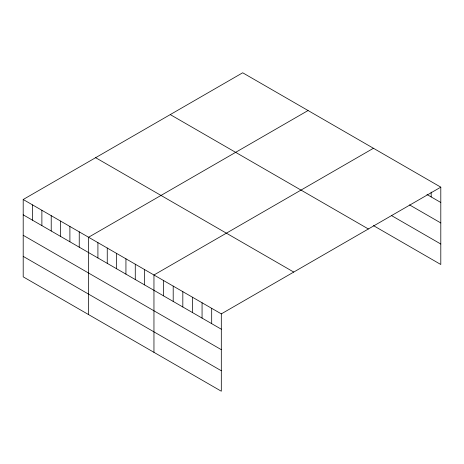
<?xml version="1.0" encoding="UTF-8"?>
<svg xmlns="http://www.w3.org/2000/svg" width="464" height="464" viewBox="0 0 464 464"><rect width="100%" height="100%" fill="white"/><g stroke="black" fill="none" stroke-linecap="round" stroke-linejoin="round"><path stroke-width="0.7" d="M23.2 199.503L221.311 313.879L221.311 391.222L23.2 276.84L23.2 199.503L242.689 72.778L440.8 187.16L440.8 264.497L373.445 225.608M308.067 110.525L88.578 237.249L88.578 314.586M373.445 148.271L153.955 274.99L153.955 352.333M221.311 313.879L440.8 187.16M426.967 194.497L440.8 202.484M409.526 204.897L440.8 222.952M391.483 215.563L440.8 244.035M170.259 114.596L368.37 228.978M95.63 157.685L293.741 272.061M23.2 214.826L221.311 329.208M23.2 235.294L221.311 349.67M23.2 256.377L221.311 370.753M431.178 192.055L431.178 196.927M211.688 308.322L211.688 323.652M202.066 302.766L202.066 318.095M192.444 297.215L192.444 312.539M182.822 291.659L182.822 306.982M173.2 286.102L173.2 301.432M163.577 280.546L163.577 295.875M144.611 269.601L144.611 284.925M135.273 264.207L135.273 279.531M125.935 258.813L125.935 274.143M116.597 253.425L116.597 268.749M107.254 248.031L107.254 263.355M97.916 242.637L97.916 257.967M79.24 231.855L79.24 247.179M69.896 226.461L69.896 241.79M60.558 221.073L60.558 236.396M51.22 215.679L51.22 231.002M41.882 210.285L41.882 225.614M32.538 204.897L32.538 220.22"/></g></svg>
